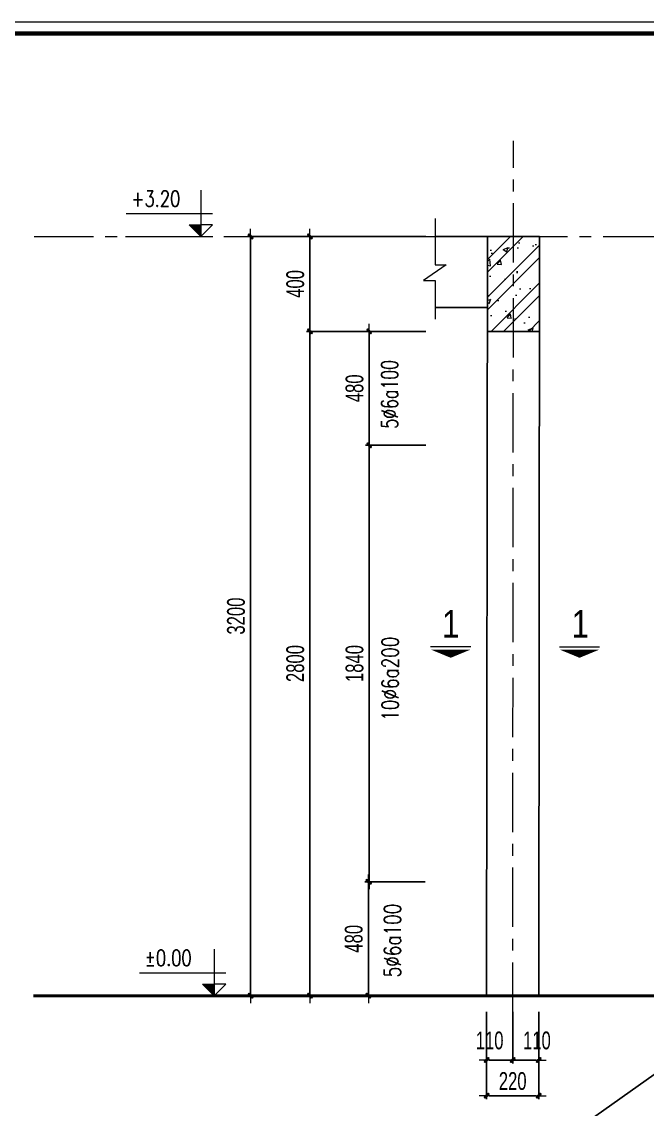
# Model space of a CAD drawing. Header units: millimetres. Extents: x 108335 to 288936, y -578047 to -548347.
# Drawn here: x 187594 to 190233, y -552931 to -548347 of the extents above; entities that cross this region are included whole.
import ezdxf
from ezdxf.enums import TextEntityAlignment as Align

# ---------------------------------------------------------------- set-up
doc = ezdxf.new("R2010")
doc.units = ezdxf.units.MM
doc.header["$MEASUREMENT"] = 0
doc.header["$PDMODE"] = 32
doc.linetypes.add('CENTERX2', pattern=[4, 2.5, -0.5, 0.5, -0.5])
doc.linetypes.add('DASHDOT', pattern=[1, 0.5, -0.25, 0, -0.25])
doc.layers.get('Defpoints').update_dxf_attribs({"color": 1})
for name, color, linetype, lineweight in [('EG Khac', 4, 'Continuous', 15), ('EG Text1', 3, 'Continuous', 20), ('EG Text2', 7, 'Continuous', 20), ('Khac', 156, 'Continuous', 9), ('LC Dim', 8, 'Continuous', 18), ('LC Hatch', 252, 'Continuous', 9), ('LC ISO', 153, 'Continuous', 13), ('LC Net dam2', 6, 'Continuous', 40), ('LC Net thay', 7, 'Continuous', 25), ('LC Net truc', 8, 'DASHDOT', 13), ('LC Text1', 3, 'Continuous', 20), ('LC Text2', 7, 'Continuous', 25)]:
    doc.layers.add(name, color=color, linetype=linetype, lineweight=lineweight)
doc.layers.add('KCS_Plotter', color=11, linetype='Continuous', plot=False)
doc.layers.add('Khungten_LCDI', color=7, linetype='Continuous')
doc.styles.add('EG 1', font='VHAVANB.TTF')
doc.styles.add('EG Hai', font='VHARIALN.TTF', dxfattribs={"width": 0.7})
doc.styles.add('EG Huy', font='vnsimli.shx', dxfattribs={"width": 0.75})
doc.styles.add('HOATBIF', font='hoatbif.shx', dxfattribs={"width": 0.7})
doc.styles.add('Khungten', font='VHAVAN.TTF', dxfattribs={"width": 0.9, "height": 5000})
doc.styles.add('LC 3', font='vnsimli.shx', dxfattribs={"width": 0.75})
doc.styles.add('Title', font='VHBLACK.TTF', dxfattribs={"width": 0.8})
doc.dimstyles.new('mb', dxfattribs={"dimscale": 71, "dimtxt": 2.5, "dimasz": 0.35, "dimexe": 0.5, "dimexo": 0, "dimgap": 0.8, "dimtad": 1, "dimdec": 0, "dimzin": 0, "dimdsep": 46, "dimtxsty": 'HOATBIF', "dimblk1": 'DOT', "dimblk2": 'DOT', "dimsah": 1, "dimcen": -1, "dimdle": 1, "dimclrd": 256, "dimclre": 256, "dimclrt": 4, "dimadec": 3, "dimazin": 2, "dimtfac": 0.3333333333333333, "dimtdec": 0, "dimtix": 1, "dimtmove": 2, "dimatfit": 3, "dimldrblk": 'DOT', "dimfxl": 1, "dimtvp": 0.8333333333333331, "dimtolj": 1, "dimtzin": 0, "dimarcsym": 0})

# ---------------------------------------------------------------- blocks, each defined once
blk = doc.blocks.new('catngang')
at = {"layer": 'EG Khac', "color": 1, "ltscale": 2}
blk.add_line((0, 0), (-4.413317842976539, -7.2475e-12), dxfattribs=at)
blk.add_lwpolyline([(-2.206658921437336, -1.218271218771376, 0, 4.285714285714286, 0), (-2.206658921437336, -0.3325896855385224, 2.5, 2.5, 0)], format="xyseb", dxfattribs=at)
at = {"layer": 'EG Khac', "color": 7, "style": 'EG 1'}
blk.add_attdef('MC', text='', height=3, dxfattribs=at).set_placement((-2.206658921488268, 2.499999999996389), align=Align.MIDDLE_CENTER)
blk = doc.blocks.new('DOT')
at = {"layer": 'LC Dim'}
blk.add_line((-3, 0), (3, 0), dxfattribs=at)
at = {"layer": 'LC Dim', "color": 4}
blk.add_line((-1, -1), (1, 1), dxfattribs=at)
blk.add_lwpolyline([(0.5, 1), (-1, -0.5), (-0.5, -1), (1, 0.5)], close=True, dxfattribs=at)
blk = doc.blocks.new('*D333')
at = {"layer": 'Defpoints', "color": 0, "ltscale": 2, "transparency": 16777216}
for p in [(189056.2364287011, -551972.2370073752), (189295.6697639923, -551972.2370073752), (189295.6697639923, -552452.2370073752)]:
    blk.add_point(p, dxfattribs=at)
at = {"layer": 'LC Dim', "lineweight": -2, "ltscale": 2, "transparency": 16777216}
for p, q in [((189295.6697639923, -551972.2370073752), (189041.2364287011, -551972.2370073752)), ((189056.2364287011, -552441.7370073752), (189056.2364287011, -551982.7370073752)), ((189295.6697639923, -552452.2370073752), (189041.2364287011, -552452.2370073752))]:
    blk.add_line(p, q, dxfattribs=at)
at = {"layer": 'LC Dim', "lineweight": -2, "ltscale": 2, "transparency": 16777216, "xscale": 10.5, "yscale": 10.5, "zscale": 10.5}
for p, rotation in [((189056.2364287011, -551972.2370073752), 90), ((189056.2364287011, -552452.2370073752), 270)]:
    blk.add_blockref('DOT', p, dxfattribs=dict(at, rotation=rotation))
at = {"layer": 'LC Dim', "color": 4, "ltscale": 2, "transparency": 16777216, "insert": (188994.7364287009, -552212.2370073751), "char_height": 75, "attachment_point": 5, "rotation": 90, "style": 'HOATBIF'}
blk.add_mtext('\\A1;480', dxfattribs=at)
blk = doc.blocks.new('_Dot')
at = {"color": 0, "linetype": 'ByBlock', "lineweight": -2}
blk.add_line((-0.5, 0), (-1, 0), dxfattribs=at)
at = {"color": 0, "linetype": 'ByBlock', "const_width": 0.5}
blk.add_lwpolyline([(-0.25, 0, 1), (0.25, 0, 1)], format="xyb", close=True, dxfattribs=at)
blk = doc.blocks.new('*D334')
at = {"layer": 'Defpoints', "color": 0, "ltscale": 2, "transparency": 16777216}
for p in [(189059.6288416128, -549652.1841745914), (189299.0621769032, -549652.1841745914), (189299.0621769032, -550132.1841745914)]:
    blk.add_point(p, dxfattribs=at)
at = {"layer": 'LC Dim', "lineweight": -2, "ltscale": 2, "transparency": 16777216}
for p, q in [((189299.0621769032, -549652.1841745914), (189044.6288416128, -549652.1841745914)), ((189059.6288416128, -550121.6841745914), (189059.6288416128, -549662.6841745914)), ((189299.0621769032, -550132.1841745914), (189044.6288416128, -550132.1841745914))]:
    blk.add_line(p, q, dxfattribs=at)
at = {"layer": 'LC Dim', "lineweight": -2, "ltscale": 2, "transparency": 16777216, "xscale": 10.5, "yscale": 10.5, "zscale": 10.5}
for p, rotation in [((189059.6288416128, -549652.1841745914), 90), ((189059.6288416128, -550132.1841745914), 270)]:
    blk.add_blockref('DOT', p, dxfattribs=dict(at, rotation=rotation))
at = {"layer": 'LC Dim', "color": 4, "ltscale": 2, "transparency": 16777216, "insert": (188998.1288416126, -549892.1841745913), "char_height": 75, "attachment_point": 5, "rotation": 90, "style": 'HOATBIF'}
blk.add_mtext('\\A1;480', dxfattribs=at)
blk = doc.blocks.new('*D335')
at = {"layer": 'Defpoints', "color": 0, "ltscale": 2, "transparency": 16777216}
for p in [(189299.0621769032, -550132.1841745914), (189059.628841613, -551972.2370073752), (189295.6697639923, -551972.2370073752)]:
    blk.add_point(p, dxfattribs=at)
at = {"layer": 'LC Dim', "lineweight": -2, "ltscale": 2, "transparency": 16777216}
for p, q in [((189299.0621769032, -550132.1841745914), (189044.628841613, -550132.1841745914)), ((189059.628841613, -550142.6841745914), (189059.628841613, -551961.7370073752)), ((189295.6697639923, -551972.2370073752), (189044.628841613, -551972.2370073752))]:
    blk.add_line(p, q, dxfattribs=at)
at = {"layer": 'LC Dim', "lineweight": -2, "ltscale": 2, "transparency": 16777216, "xscale": 10.5, "yscale": 10.5, "zscale": 10.5}
for p, rotation in [((189059.628841613, -550132.1841745914), 90), ((189059.628841613, -551972.2370073752), 270)]:
    blk.add_blockref('DOT', p, dxfattribs=dict(at, rotation=rotation))
at = {"layer": 'LC Dim', "color": 4, "ltscale": 2, "transparency": 16777216, "insert": (188998.1288416128, -551052.2105909833), "char_height": 75, "attachment_point": 5, "rotation": 90, "style": 'HOATBIF'}
blk.add_mtext('\\A1;1840', dxfattribs=at)
blk = doc.blocks.new('*D336')
at = {"layer": 'Defpoints', "color": 0, "ltscale": 2, "transparency": 16777216}
for p in [(189299.0621769033, -549652.1841745913), (188809.6288416125, -552452.2370073751), (189295.6697639925, -552452.2370073751)]:
    blk.add_point(p, dxfattribs=at)
at = {"layer": 'LC Dim', "lineweight": -2, "ltscale": 2, "transparency": 16777216}
for p, q in [((189299.0621769033, -549652.1841745913), (188794.6288416125, -549652.1841745913)), ((188809.6288416125, -549662.6841745913), (188809.6288416125, -552441.7370073751)), ((189295.6697639925, -552452.2370073751), (188794.6288416125, -552452.2370073751))]:
    blk.add_line(p, q, dxfattribs=at)
at = {"layer": 'LC Dim', "lineweight": -2, "ltscale": 2, "transparency": 16777216, "xscale": 10.5, "yscale": 10.5, "zscale": 10.5}
for p, rotation in [((188809.6288416125, -549652.1841745913), 90), ((188809.6288416125, -552452.2370073751), 270)]:
    blk.add_blockref('DOT', p, dxfattribs=dict(at, rotation=rotation))
at = {"layer": 'LC Dim', "color": 4, "ltscale": 2, "transparency": 16777216, "insert": (188748.1288416124, -551052.210590983), "char_height": 75, "attachment_point": 5, "rotation": 90, "style": 'HOATBIF'}
blk.add_mtext('\\A1;2800', dxfattribs=at)
blk = doc.blocks.new('*D337')
at = {"layer": 'Defpoints', "color": 0, "ltscale": 2, "transparency": 16777216}
for p in [(188809.6288416126, -549252.1841745913), (189299.0621769033, -549252.1841745913), (189299.0621769033, -549652.1841745913)]:
    blk.add_point(p, dxfattribs=at)
at = {"layer": 'LC Dim', "lineweight": -2, "ltscale": 2, "transparency": 16777216}
for p, q in [((189299.0621769033, -549252.1841745913), (188794.6288416126, -549252.1841745913)), ((188809.6288416126, -549641.6841745913), (188809.6288416126, -549262.6841745913)), ((189299.0621769033, -549652.1841745913), (188794.6288416126, -549652.1841745913))]:
    blk.add_line(p, q, dxfattribs=at)
at = {"layer": 'LC Dim', "lineweight": -2, "ltscale": 2, "transparency": 16777216, "xscale": 10.5, "yscale": 10.5, "zscale": 10.5}
for p, rotation in [((188809.6288416126, -549252.1841745913), 90), ((188809.6288416126, -549652.1841745913), 270)]:
    blk.add_blockref('DOT', p, dxfattribs=dict(at, rotation=rotation))
at = {"layer": 'LC Dim', "color": 4, "ltscale": 2, "transparency": 16777216, "insert": (188748.1288416124, -549452.1841745912), "char_height": 75, "attachment_point": 5, "rotation": 90, "style": 'HOATBIF'}
blk.add_mtext('\\A1;400', dxfattribs=at)
blk = doc.blocks.new('*D338')
at = {"layer": 'Defpoints', "color": 0, "ltscale": 2, "transparency": 16777216}
for p in [(188559.6288416124, -549252.1841745913), (189299.0621769033, -549252.1841745913), (189295.6697639925, -552452.2370073751)]:
    blk.add_point(p, dxfattribs=at)
at = {"layer": 'LC Dim', "lineweight": -2, "ltscale": 2, "transparency": 16777216}
for p, q in [((189299.0621769033, -549252.1841745913), (188544.6288416124, -549252.1841745913)), ((188559.6288416124, -552441.7370073751), (188559.6288416124, -549262.6841745913)), ((189295.6697639925, -552452.2370073751), (188544.6288416124, -552452.2370073751))]:
    blk.add_line(p, q, dxfattribs=at)
at = {"layer": 'LC Dim', "lineweight": -2, "ltscale": 2, "transparency": 16777216, "xscale": 10.5, "yscale": 10.5, "zscale": 10.5}
for p, rotation in [((188559.6288416124, -549252.1841745913), 90), ((188559.6288416124, -552452.2370073751), 270)]:
    blk.add_blockref('DOT', p, dxfattribs=dict(at, rotation=rotation))
at = {"layer": 'LC Dim', "color": 4, "ltscale": 2, "transparency": 16777216, "insert": (188498.1288416123, -550852.210590983), "char_height": 75, "attachment_point": 5, "rotation": 90, "style": 'HOATBIF'}
blk.add_mtext('\\A1;3200', dxfattribs=at)
blk = doc.blocks.new('*D339')
at = {"layer": 'Defpoints', "color": 0, "ltscale": 2, "transparency": 16777216}
for p in [(189555.1030992867, -552519.8288414986), (189665.1030992864, -552519.8288414986), (189665.1030992864, -552723.3288414987)]:
    blk.add_point(p, dxfattribs=at)
at = {"layer": 'LC Dim', "lineweight": -2, "ltscale": 2, "transparency": 16777216}
for p, q in [((189555.1030992867, -552519.8288414986), (189555.1030992867, -552738.3288414987)), ((189665.1030992864, -552519.8288414986), (189665.1030992864, -552738.3288414987)), ((189565.6030992867, -552723.3288414987), (189654.6030992864, -552723.3288414987))]:
    blk.add_line(p, q, dxfattribs=at)
at = {"layer": 'LC Dim', "lineweight": -2, "ltscale": 2, "transparency": 16777216, "xscale": 10.5, "yscale": 10.5, "zscale": 10.5, "rotation": 180}
blk.add_blockref('DOT', (189555.1030992867, -552723.3288414987), dxfattribs=at)
at = {"layer": 'LC Dim', "lineweight": -2, "ltscale": 2, "transparency": 16777216, "xscale": 10.5, "yscale": 10.5, "zscale": 10.5}
blk.add_blockref('DOT', (189665.1030992864, -552723.3288414987), dxfattribs=at)
at = {"layer": 'LC Dim', "color": 4, "ltscale": 2, "transparency": 16777216, "insert": (189567.7364286974, -552641.3288414986), "char_height": 75, "attachment_point": 5, "style": 'HOATBIF'}
blk.add_mtext('\\A1;110', dxfattribs=at)
blk = doc.blocks.new('*D340')
at = {"layer": 'Defpoints', "color": 0, "ltscale": 2, "transparency": 16777216}
for p in [(189665.1030992864, -552519.8288414986), (189775.1030992873, -552519.8288414986), (189775.1030992873, -552723.3288414987)]:
    blk.add_point(p, dxfattribs=at)
at = {"layer": 'LC Dim', "lineweight": -2, "ltscale": 2, "transparency": 16777216}
for p, q in [((189665.1030992864, -552519.8288414986), (189665.1030992864, -552738.3288414987)), ((189775.1030992873, -552519.8288414986), (189775.1030992873, -552738.3288414987)), ((189675.6030992864, -552723.3288414987), (189764.6030992873, -552723.3288414987))]:
    blk.add_line(p, q, dxfattribs=at)
at = {"layer": 'LC Dim', "lineweight": -2, "ltscale": 2, "transparency": 16777216, "xscale": 10.5, "yscale": 10.5, "zscale": 10.5, "rotation": 180}
blk.add_blockref('DOT', (189665.1030992864, -552723.3288414987), dxfattribs=at)
at = {"layer": 'LC Dim', "lineweight": -2, "ltscale": 2, "transparency": 16777216, "xscale": 10.5, "yscale": 10.5, "zscale": 10.5}
blk.add_blockref('DOT', (189775.1030992873, -552723.3288414987), dxfattribs=at)
at = {"layer": 'LC Dim', "color": 4, "ltscale": 2, "transparency": 16777216, "insert": (189767.2364286974, -552641.3288414986), "char_height": 75, "attachment_point": 5, "style": 'HOATBIF'}
blk.add_mtext('\\A1;110', dxfattribs=at)
blk = doc.blocks.new('*D341')
at = {"layer": 'Defpoints', "color": 0, "ltscale": 2, "transparency": 16777216}
for p in [(189555.1030992867, -552519.8288414986), (189775.1030992873, -552519.8288414986), (189775.1030992873, -552873.8288414986)]:
    blk.add_point(p, dxfattribs=at)
at = {"layer": 'LC Dim', "lineweight": -2, "ltscale": 2, "transparency": 16777216}
for p, q in [((189555.1030992867, -552519.8288414986), (189555.1030992867, -552888.8288414986)), ((189775.1030992873, -552519.8288414986), (189775.1030992873, -552888.8288414986)), ((189565.6030992867, -552873.8288414986), (189764.6030992873, -552873.8288414986))]:
    blk.add_line(p, q, dxfattribs=at)
at = {"layer": 'LC Dim', "lineweight": -2, "ltscale": 2, "transparency": 16777216, "xscale": 10.5, "yscale": 10.5, "zscale": 10.5, "rotation": 180}
blk.add_blockref('DOT', (189555.1030992867, -552873.8288414986), dxfattribs=at)
at = {"layer": 'LC Dim', "lineweight": -2, "ltscale": 2, "transparency": 16777216, "xscale": 10.5, "yscale": 10.5, "zscale": 10.5}
blk.add_blockref('DOT', (189775.1030992873, -552873.8288414986), dxfattribs=at)
at = {"layer": 'LC Dim', "color": 4, "ltscale": 2, "transparency": 16777216, "insert": (189665.103099287, -552812.3288414986), "char_height": 75, "attachment_point": 5, "style": 'HOATBIF'}
blk.add_mtext('\\A1;220', dxfattribs=at)
blk = doc.blocks.new('Nha o can bo nhan vien Trung doan')
at = {"layer": 'Defpoints', "lineweight": 0}
blk.add_lwpolyline([(-1200.00012343745, -14850.00004839799), (-1200.00012343745, 14849.99995158711), (40799.99878725787, 14849.99995158711), (40799.99878725787, -14850.00004839799)], close=True, dxfattribs=at)
at = {"layer": 'Khungten_LCDI', "color": 5, "lineweight": 60}
blk.add_lwpolyline([(-0.0001238546828972, -14650.00004839799), (-0.0001238546828972, 14649.99995158711), (40599.99878731748, 14649.99995158711), (40599.99878731748, -14650.00004839799)], close=True, dxfattribs=at)
at = {"color": 7, "style": 'Khungten', "width": 0.8}
for tag, p in [('REVISION', (39498.75250059744, -10746.30400287262)), ('NGAYHT', (39546.07401225348, -11609.37096477947))]:
    blk.add_attdef(tag, text='', height=199.998925739526, dxfattribs=at).set_placement(p, align=Align.CENTER)
at = {"layer": 'LC Text1', "style": 'Title', "width": 1.485915225563214}
for tag, p, p2 in [('TENBANVE1', (36912.65752101321, -8885.760287350926), (40339.144821588, -8885.760287350926)), ('TENBANVE2', (36912.65752101321, -9562.465612738344), (40339.144821588, -9562.465612738344))]:
    blk.add_attdef(tag, text='', height=249.9999935159642, dxfattribs=at).set_placement(p, p2, align=Align.FIT)
at = {"layer": 'LC Text1', "style": 'Title', "width": 0.7}
blk.add_attdef('SOBANVE', text='', height=249.9999935159642, dxfattribs=at).set_placement((39561.98211139818, -13896.18076664111), align=Align.CENTER)
blk = doc.blocks.new('CT')
at = {"layer": 'LC Text1', "lineweight": 15}
blk.add_hatch(color=4, dxfattribs=at).paths.add_polyline_path([(3.250706634060648, 1.596954857551422), (1.638695725137124, 1.596954857551394), (1.638695725137124, -5.457000000000001e-12)])
at = {"layer": 'LC Text1', "color": 4, "lineweight": 15, "ltscale": 50}
for p, q in [((0.0459908282791446, 3.140833880472456), (11.99931321454046, 3.140833880472456)), ((12.09109892264804, 0), (0, 0))]:
    blk.add_line(p, q, dxfattribs=at)
for points in [[(1.638695725137139, 6.427505574464246), (1.638695725137139, -5.457000000000001e-12)], [(1.638695725137139, -5.457000000000001e-12), (0.0266848164974221, 1.596954857551394), (1.638695725137139, 1.596954857551394)], [(1.638695725137139, -5.457000000000001e-12), (3.25070663406062, 1.596954857551394), (1.638695725137139, 1.596954857551394)]]:
    blk.add_lwpolyline(points, dxfattribs=at)
at = {"layer": 'LC Text1', "color": 4, "style": 'LC 3', "width": 0.75}
blk.add_attdef('CT', (1.905322591842774, 3.502511696681693), '', height=2.2, dxfattribs=at)

msp = doc.modelspace()

# ---------------------------------------------------------------- hatches: boundary and pattern name
at = {"layer": 'LC Hatch', "ltscale": 2}
h = msp.add_hatch(dxfattribs=at)
h.set_pattern_fill('BTCT', color=256, scale=30)
h.set_pattern_definition([(49.99999999999999, (-10699.06073477783, 1658.764517297037), (215.178054780226, -18.82564049477853), [22.5, -247.5]), (355, (-10699.06073477783, 1658.764517297037), (-41.6254000839, 225.6576401100035), [18, -198]), (100.4514, (-10681.12923077783, 1657.195715297035), (173.5528145142065, 206.8318626182861), [19.122057, -210.3426336]), (46.18420000000001, (-10699.06073477783, 1718.764517297037), (320.1723145876933, -49.65570429870542), [33.75, -371.25]), (96.6356, (-10672.37971127783, 1714.626525197036), (280.398811664611, 292.2353612701325), [28.6830864, -315.5139]), (351.1842, (-10699.06073477783, 1718.764517297037), (280.3985835400882, 292.2355802775974), [27, -297]), (21, (-10669.06073477783, 1703.764517297037), (179.0721156355385, -120.7856671996016), [22.5, -247.5]), (326.0000000000001, (-10669.06073477783, 1703.764517297037), (72.99459957647451, 217.5450135140559), [18, -198]), (71.4514, (-10654.13806487783, 1693.699035497037), (252.066788574447, 96.75914901298572), [19.122057, -210.3426336]), (37.50000000000001, (-10699.06073477783, 1658.764517297037), (3.647956595187201, 99.86815614939344), [0, -195.6, 0, -201, 0, -198.75]), (7.499999999999999, (-10699.06073477783, 1658.764517297037), (78.92086123264458, 118.3235135647081), [0, -114.6, 0, -191.1, 0, -75.75]), (327.5, (-10765.96073477783, 1658.764517297037), (160.1467308517227, -6.766461520313927), [0, -75, 0, -234, 0, -310.5]), (317.5, (-10795.96073477783, 1658.764517297037), (174.9558508027159, 30.03149469969532), [0, -97.5, 0, -155.4, 0, -220.5]), (45, (-10699.06073477783, 1658.764517297037), (-79.5495128834866, 79.5495128834866), []), (45, (-10646.02772627783, 1658.764517297037), (-79.5495128834866, 79.5495128834866), [])])
h.paths.add_polyline_path([(189778.4955121991, -549252.1841745912), (189558.4955121992, -549252.1841745912), (189558.0714675862, -549652.1841745912), (189778.0714675862, -549652.1841745912)])

# ---------------------------------------------------------------- linework, layer by layer
at = {"layer": 'KCS_Plotter', "ltscale": 2}
msp.add_line((186035.580706048, -555772.278032997), (196535.69942702, -548347.193887738), dxfattribs=at)
at = {"layer": 'LC ISO', "ltscale": 0.8}
msp.add_lwpolyline([(189338.4957594431, -549175.9843969913), (189338.4957594431, -549371.6039521913), (189384.9381321086, -549371.6039521913), (189289.1677130375, -549438.1452457977), (189338.4957594431, -549438.1452457977), (189338.4957594431, -549600.4405888955)], dxfattribs=at)
at = {"layer": 'LC Net dam2', "ltscale": 2}
msp.add_lwpolyline([(187643.0468893528, -552452.2370073742), (194764.718361093, -552452.2370073742)], dxfattribs=at)
at = {"layer": 'LC Net thay'}
for p, q in [((189338.4957594431, -549252.1841745912), (189558.495759443, -549252.1841745912)), ((189555.1030992867, -552452.237007375), (189558.4955121992, -549252.1841745912)), ((189558.4955121992, -549252.1841745912), (189778.4955121991, -549252.1841745912)), ((189775.1030992873, -552452.2370073751), (189778.4955121991, -549252.1841745912)), ((189338.4957594431, -549552.1841745912), (189558.495759443, -549552.1841745912)), ((189778.4955121987, -549652.1841745912), (189558.0714675863, -549652.1841745912))]:
    msp.add_line(p, q, dxfattribs=at)
at = {"layer": 'LC Net truc', "linetype": 'CENTERX2', "ltscale": 100}
for p, q in [((189665.1030992864, -552562.3288414986), (189668.7462727244, -548849.7323494173)), ((187646.4393022636, -549252.1841745906), (191303.2513857704, -549252.1841745906))]:
    msp.add_line(p, q, dxfattribs=at)

# ---------------------------------------------------------------- block references
at = {"layer": 'EG Text1'}
ref = msp.add_blockref('CT', (188399.4999999999, -549252.1841745906), dxfattribs=dict(at, xscale=-30.42271668668547, yscale=30.42271668672548, zscale=30.42271668673246))
ref.add_attrib('CT', '+3.20', (188056.2845133083, -549126.2087585969), dxfattribs={"layer": 'Khac', "color": 3, "height": 66.92997671070697, "style": 'EG Huy', "width": 0.75})
ref = msp.add_blockref('CT', (188456, -552452.2370073742), dxfattribs=dict(at, xscale=-30.42271668668547, yscale=30.42271668672548, zscale=30.42271668673246))
ref.add_attrib('CT', '%%p0.00', (188112.7845133083, -552326.2615913805), dxfattribs={"layer": 'Khac', "color": 3, "height": 66.92997671070697, "style": 'EG Huy', "width": 0.75})
at = {"layer": 'EG Text2'}
ref = msp.add_blockref('catngang', (189488.5578839571, -550981.1333171021), dxfattribs=dict(at, xscale=38.47888938407414, yscale=38.47888938407414, zscale=38.47888938407414))
ref.add_attrib('MC', '1', dxfattribs={"layer": 'Khac', "color": 7, "height": 115.4366681518258, "style": 'EG Hai'}).set_placement((189403.6480994055, -550884.9360936413), align=Align.MIDDLE_CENTER)
ref = msp.add_blockref('catngang', (189862.1483146163, -550981.1333171023), dxfattribs=dict(at, xscale=-38.47888938407414, yscale=38.47888938395772, zscale=38.47888938399652))
ref.add_attrib('MC', '1', dxfattribs={"layer": 'Khac', "color": 7, "height": 115.4366681518258, "style": 'EG Hai'}).set_placement((189950.1290610085, -550884.9360936416), align=Align.MIDDLE_CENTER)
at = {"layer": 'LC Net thay', "xscale": 0.2500028331738406, "yscale": 0.2500028331738406, "zscale": 0.2500028331738406}
msp.add_blockref('Nha o can bo nhan vien Trung doan', (186335.5841367166, -552059.7359482659, 0.0007749805088951), dxfattribs=at)

# ---------------------------------------------------------------- texts
at = {"layer": 'LC Text2', "linetype": 'ByBlock', "style": 'LC 3', "oblique": 0.7, "width": 0.7}
msp.add_text('5%%C6a100', height=69.44444606919485, rotation=90, dxfattribs=at).set_placement((189180.8893009558, -550062.7799684546))
at = {"layer": 'LC Text2', "linetype": 'ByBlock', "style": 'LC 3', "width": 0.75}
for s, p in [('10%%C6a200', (189182.9968880449, -551293.6908067267)), ('5%%C6a100', (189192.9968880449, -552374.8375273466))]:
    msp.add_text(s, height=69.44444606919485, rotation=90, dxfattribs=at).set_placement(p)

# ---------------------------------------------------------------- dimensions: what is measured, and where the dimension line sits
at = {"layer": 'LC Dim', "ltscale": 2}
for base, p1, p2, picture, middle in [((188559.6288416124, -549252.1841745913), (189295.6697639924, -552452.2370073749), (189299.0621769032, -549252.1841745911), '*D338', (188498.1288416123, -550852.210590983)), ((188809.6288416126, -549252.1841745913), (189299.0621769032, -549652.1841745911), (189299.0621769032, -549252.1841745911), '*D337', (188748.1288416124, -549452.1841745912)), ((188809.6288416125, -552452.2370073751), (189299.0621769032, -549652.1841745911), (189295.6697639924, -552452.2370073749), '*D336', (188748.1288416124, -551052.210590983)), ((189059.6288416128, -549652.1841745914), (189299.0621769031, -550132.1841745912), (189299.0621769031, -549652.1841745912), '*D334', (188998.1288416126, -549892.1841745913)), ((189059.628841613, -551972.2370073752), (189299.0621769031, -550132.1841745912), (189295.6697639923, -551972.237007375), '*D335', (188998.1288416128, -551052.2105909833)), ((189056.2364287011, -551972.2370073752), (189295.6697639923, -552452.237007375), (189295.6697639923, -551972.237007375), '*D333', (188994.7364287009, -552212.2370073751))]:
    dim = msp.add_linear_dim(base=base, p1=p1, p2=p2, angle=90, dimstyle='mb', override={"dimscale": 30}, dxfattribs=at)
    dim.commit()
    dim.dimension.update_dxf_attribs({"geometry": picture, "text_midpoint": middle})
for base, p1, p2, picture, middle in [((189665.1030992864, -552723.3288414987), (189555.1030992867, -552519.8288414986), (189665.1030992864, -552519.8288414986), '*D339', (189567.7364286974, -552641.3288414986)), ((189775.1030992873, -552723.3288414987), (189665.1030992864, -552519.8288414986), (189775.1030992873, -552519.8288414986), '*D340', (189767.2364286974, -552641.3288414986))]:
    dim = msp.add_linear_dim(base=base, p1=p1, p2=p2, dimstyle='mb', override={"dimscale": 30}, dxfattribs=at)
    dim.commit()
    dim.dimension.update_dxf_attribs({"geometry": picture, "text_midpoint": middle, "dimtype": 160})
dim = msp.add_linear_dim(base=(189775.1030992873, -552873.8288414986), p1=(189555.1030992867, -552519.8288414986), p2=(189775.1030992873, -552519.8288414986), dimstyle='mb', override={"dimscale": 30}, dxfattribs=at)
dim.commit()
dim.dimension.update_dxf_attribs({"geometry": '*D341', "text_midpoint": (189665.103099287, -552812.3288414986)})

doc.saveas('drawing.dxf')
